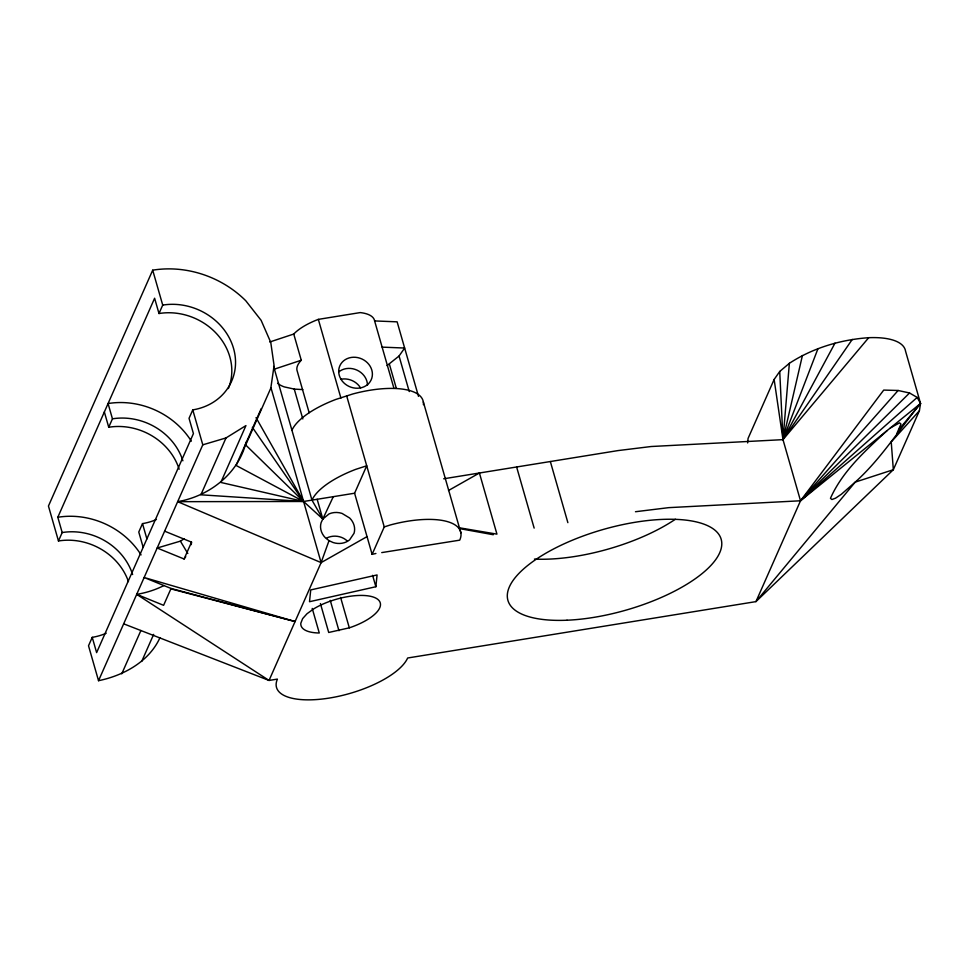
<?xml version="1.0" encoding="UTF-8"?>
<svg xmlns="http://www.w3.org/2000/svg" width="969" height="969" viewBox="0 0 969 969"><rect width="100%" height="100%" fill="white"/><g stroke="black" fill="none" stroke-linecap="round" stroke-linejoin="round"><path stroke-width="1.45" d="M635.47 511.729L668.707 507.647L800.515 500.779L883.716 390.083L898.118 390.483L909.54 392.99L917.183 397.423L920.55 403.479C898.941 429.812 880.785 459.197 855.215 482.114L755.953 601.616L893.333 469.711L919.399 410.747L920.55 403.479L905.53 351.081A68.678 25.957 -16 0 0 868.696 337.697C840.729 339.659 812.93 347.907 789.372 363.302L782.988 439.647L800.515 500.779L755.953 601.616L407.646 657.999A68.678 25.957 -16 0 1 329.496 698.031A68.678 25.957 -16 0 1 277.413 679.112L269.043 680.444L123.669 623.83M747.644 442.93L748.068 438.424L774.134 379.46L779.73 371.466L789.372 363.302M191.281 544.651L191.523 542.143L164.621 531.169M375.863 586.729L377.074 574.944L310.722 589.927L309.511 601.713L375.863 586.729L372.605 575.356M246.102 442.143C238.326 473.902 209.122 496.225 177.654 501.676L321.114 562.614L367.045 536.62M802.417 355.514L782.988 439.647L651.18 446.515L617.943 450.597L443.693 478.783M163.931 585.555A98.123 86.641 23.8 0 1 136.69 594.348L269.043 680.444L321.114 562.614L329.024 540.666L325.499 537.916A16.994 15.007 23.9 0 1 321.114 522.642L333.288 496.685M817.981 348.646L782.988 439.647L774.134 379.46M329.024 540.666L333.142 542.543A17.563 15.504 23.9 0 0 349.615 539.866L354.036 533.301A16.994 15.007 23.9 0 0 349.664 518.015L342.021 513.4A17.563 15.504 23.9 0 0 329.085 513.897L322.834 519.045L303.588 501.482L245.69 444.965L270.823 388.097L274.082 365.531L270.763 342.408L261.121 320.327L245.787 300.765A98.123 86.641 23.8 0 0 152.702 270.169L48.45 506.036L58.467 540.968A58.867 51.987 23.8 0 1 128.453 581.606M58.467 540.968L62.186 532.55L57.813 517.264L154.616 298.234L158.989 313.52A58.867 51.987 23.8 0 1 216.584 333.687A58.867 51.987 23.8 0 1 228.357 388.545M179.156 469.238A58.867 51.987 23.8 0 0 108.734 427.244L112.452 418.826L108.068 403.54A76.042 67.152 23.8 0 1 191.329 441.174M158.989 313.52L162.719 305.09L152.702 270.169M106.178 633.217A58.867 51.987 23.8 0 1 92.237 637.336L88.518 645.766L98.535 680.698C123.499 675.587 149.081 661.694 159.97 637.687M156.433 519.481A58.867 51.987 23.8 0 1 142.504 523.611L138.773 532.042L143.158 547.315M162.719 305.09A58.867 51.987 23.8 0 1 233.553 348.44A58.867 51.987 23.8 0 1 192.77 409.887L189.04 418.305L193.425 433.591L96.621 652.621L92.237 637.336M98.535 680.698L202.787 444.819L192.77 409.887M121.755 673.818L140.905 630.492M256.034 417.627L303.588 501.482L220.811 482.441L245.944 425.585L226.007 437.94L200.874 494.808L303.588 501.482L354.593 493.221L366.718 465.798L355.817 469.323A68.678 25.957 -16 0 0 311.97 500.137L322.834 519.045L317.166 499.289M171.053 588.474L144.139 577.5L295.073 621.529L171.053 588.474L163.604 605.322L136.69 594.348M184.134 538.812L180.391 541.138L157.172 548.018L184.086 558.992L191.523 542.143M141.692 661.452L153.659 634.38M261.23 408.579L236.097 465.447L303.588 501.482L177.654 501.676M375.911 553.481L372.12 554.353L384.245 526.93L346.684 395.946M834.987 343.159L782.988 439.647L779.73 371.466M896.652 433.967L900.964 424.083L899.571 422.847L890.366 427.947L800.515 500.779L898.118 390.483M852.284 339.416L782.988 439.647L868.696 337.697M387.031 365.604L399.058 356.023L404.642 348.041L382.125 347.132M184.086 558.992L185.757 556.666M899.317 429.037L920.55 403.479L890.366 427.947M919.399 410.747L891.226 441.937L893.333 469.711L855.215 482.114L841.334 494.275L835.581 498.163L831.862 499.544L830.469 498.296C842.388 471.273 865.717 450.367 887.144 430.563M909.54 392.99L800.515 500.779L917.183 397.423M448.49 490.508L479.413 473.005L496.94 534.137L458.943 527.717M269.721 342.009L293.752 334.039A44.15 16.679 -16 0 1 318.341 319.37L360.202 312.587A44.15 16.679 -16 0 1 374.615 320.933L397.133 321.841L418.499 396.369M274.409 369.141L301.262 360.238L293.752 334.039M384.245 526.93L390.35 524.956A68.678 25.957 -16 0 1 459.73 540.157L381.738 552.596M202.787 444.819L226.007 437.94M320.412 603.554L328.709 632.478L349.312 627.827A41.207 15.577 -16 0 0 375.96 598.176A41.207 15.577 -16 0 0 313.69 608.895L307.003 613.74L302.631 618.622L300.826 623.2A41.207 15.577 -16 0 0 319.273 632.999L312.224 608.411M277.594 383.324A68.678 25.957 -16 0 0 284.268 386.897L294.261 389.09L302.825 389.611M459.209 528.529L493.294 534.731M170.871 588.861L295.073 621.529M252.364 427.341L303.588 501.482M180.391 541.138L187.816 553.517M550.344 461.523L567.87 522.654M516.622 466.985L534.149 528.105M423.332 401.893L460.893 532.889M399.058 356.023L409.245 391.573M389.405 364.199L396.333 388.363M374.615 320.933L393.947 388.363M318.341 319.37L340.918 398.102M354.593 493.221L372.12 554.353M309.147 412.697L296.926 370.049A44.15 16.679 -16 0 1 301.262 360.238M294.261 389.09L302.812 418.947M340.603 597.461L349.312 627.827M273.621 366.391L311.97 500.137M270.981 387.77L321.114 562.614M330.247 600.344L338.956 630.71M142.504 523.611L146.888 538.897M104.349 411.958L108.734 427.244M62.186 532.55A58.867 51.987 23.8 0 1 132.62 574.544M57.813 517.264A76.042 67.152 23.8 0 1 141.074 554.898M326.601 538.086A17.176 15.722 5.8 0 1 347.302 540.993M675.369 519.251A110.914 41.909 -16 0 1 534.44 559.089M423.405 404.679A68.678 25.957 -16 0 0 352.789 393.971L335.783 399.458A68.678 25.957 -16 0 0 291.935 430.272M338.678 371.975A17.176 15.165 23.8 0 1 357.052 370.158A17.176 15.165 23.8 0 1 367.481 385.299M341.585 379.133A17.176 15.165 23.8 0 1 360.553 387.915M112.452 418.826A58.867 51.987 23.8 0 1 182.887 460.808M567.01 620.221A110.914 41.909 -16 0 0 721.566 541.029A110.914 41.909 -16 0 0 555.067 548.2A110.914 41.909 -16 0 0 567.01 620.221M340.955 379.242A17.176 15.165 23.8 0 0 370.158 381.677A17.176 15.165 23.8 0 0 355.526 357.295A17.176 15.165 23.8 0 0 340.955 379.242"/></g></svg>
